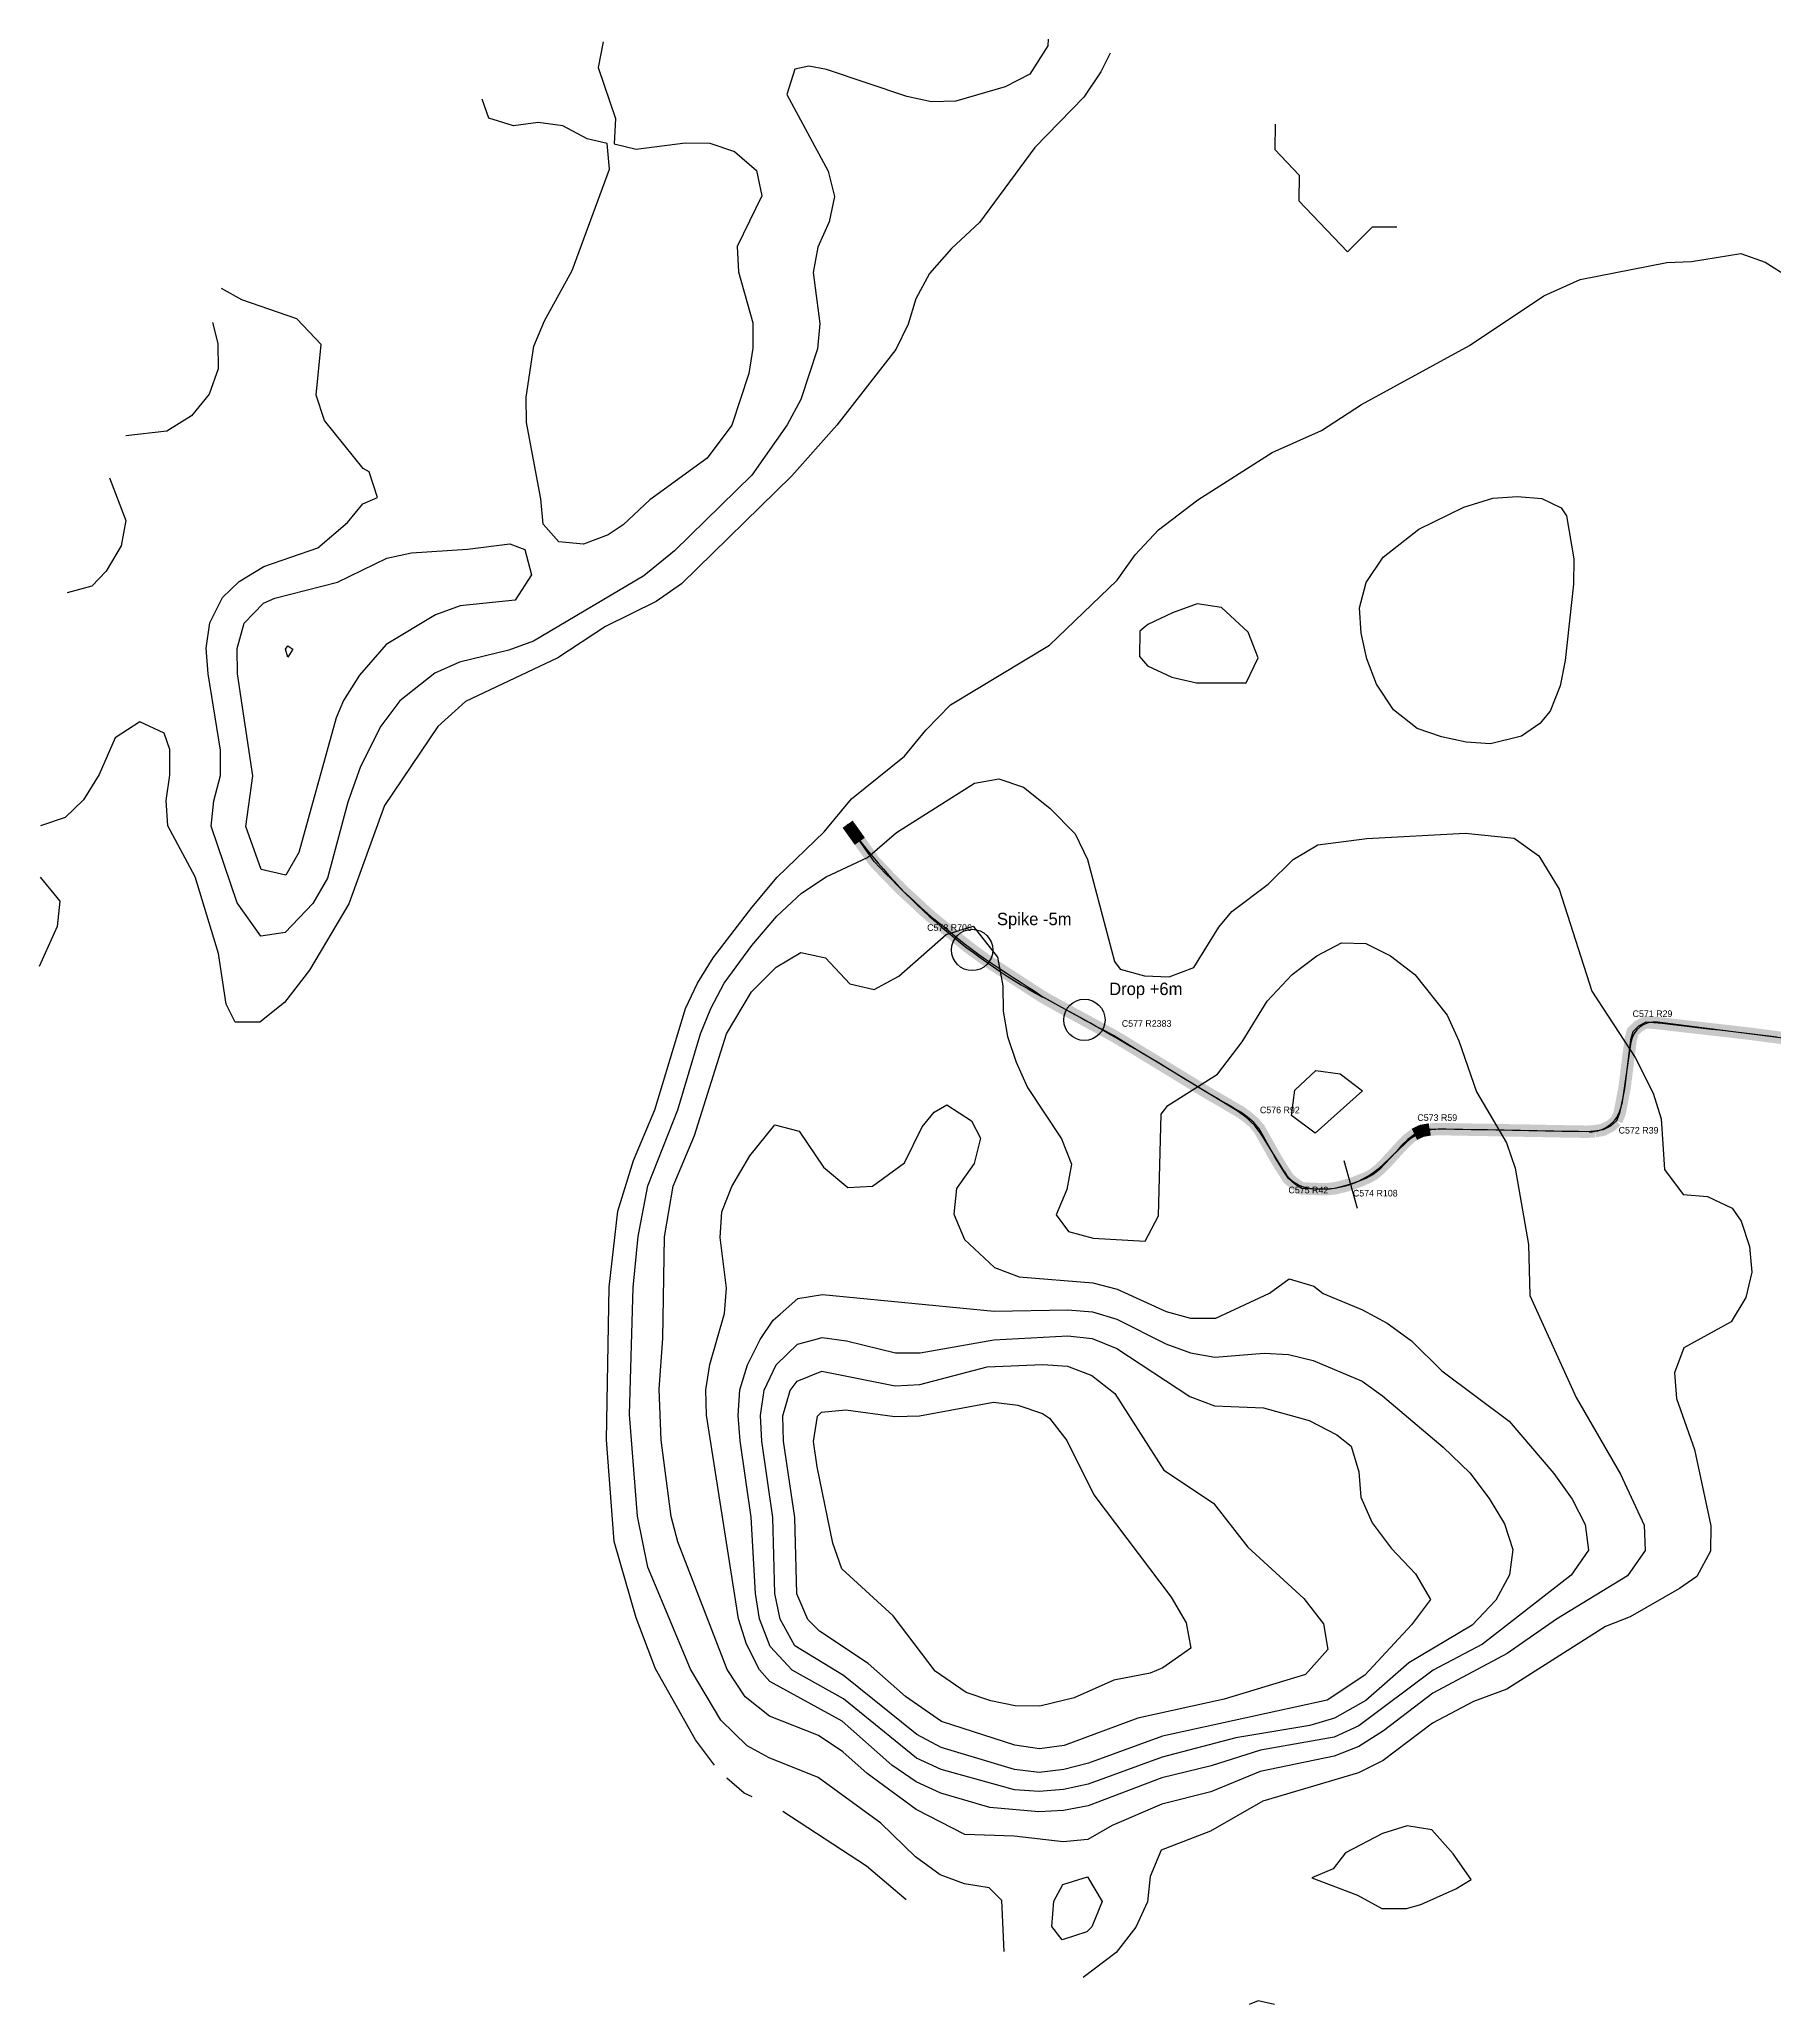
# Model space of a CAD drawing. Header units: metres. Extents: x 697254 to 930473, y 8023396 to 8227001.
# Drawn here: x 697254 to 699354, y 8224351 to 8226728 of the extents above; entities that cross this region are included whole.
import ezdxf

# ---------------------------------------------------------------- set-up
doc = ezdxf.new("R2010")
doc.units = ezdxf.units.M
for name, color, linetype in [('ALIGNMENT_FITTED', 4, 'Continuous'), ('CENTRELINE', 7, 'Continuous'), ('CHAINAGE', 7, 'Continuous'), ('CONTOUR_10M', 33, 'Continuous'), ('CONTOUR_INDEX_50M', 34, 'Continuous'), ('CURVE_LABELS', 4, 'Continuous'), ('GRADE_0-4', 3, 'Continuous'), ('GRADE_4-6', 2, 'Continuous'), ('GRADE_6-8', 30, 'Continuous'), ('PROFILE_FLAGS', 6, 'Continuous')]:
    doc.layers.add(name, color=color, linetype=linetype)

msp = doc.modelspace()

# ---------------------------------------------------------------- linework, layer by layer
at = {"layer": 'ALIGNMENT_FITTED'}
for p, q in [((698507.8, 8225548.3), (698468.3, 8225569.9)), ((699728.5, 8225473.3), (699212.5, 8225539.2)), ((699180.4, 8225515), (699169.3, 8225440.2)), ((698703.8, 8225432), (698605, 8225492.2)), ((698761, 8225358.3), (698734.4, 8225401.6)), ((699129.8, 8225406.8), (698949.9, 8225410)), ((698908, 8225393.6), (698880.5, 8225367.3))]:
    msp.add_line(p, q, dxfattribs=at)
for centre, radius, start, end in [((698806.8, 8226189.5), 706.1, -144.4401, -118.6456), ((697365.3, 8223456.8), 2383.1, 58.654, 61.3544), ((699208.8, 8225510.8), 28.7, 82.7219, 171.5297), ((698655.7, 8225353.1), 92.4, 31.6164, 58.654), ((699130.5, 8225446), 39.2, -91.0258, -8.4703), ((698948.8, 8225350.9), 59, 88.9742, 133.6744), ((698797.2, 8225380.5), 42.5, -148.3836, -97.6853), ((698806, 8225445.4), 107.9, -97.6853, -46.3256)]:
    msp.add_arc(centre, radius, start, end, dxfattribs=at)
at = {"layer": 'CENTRELINE'}
msp.add_polyline3d([(699357.1, 8225521.1, 386.4), (699347.2, 8225522.4, 386.4), (699337.3, 8225523.7, 386.5), (699327.4, 8225525, 386.8), (699317.4, 8225526.2, 387.1), (699307.5, 8225527.3, 387.5), (699297.6, 8225528.5, 387.5), (699287.6, 8225529.6, 387.3), (699277.7, 8225530.7, 387.2), (699267.8, 8225531.9, 387.3), (699257.8, 8225533, 387.5), (699247.9, 8225534.1, 387.7), (699238, 8225535.3, 387.8), (699228, 8225536.4, 387.8), (699218.1, 8225537.6, 387.7), (699208.1, 8225538.7, 387.7), (699198.3, 8225539.2, 387.7), (699189.5, 8225534.5, 388.1), (699182.5, 8225527.7, 388.9), (699180, 8225518.1, 389.7), (699178.8, 8225508.2, 390.4), (699177.5, 8225498.3, 391), (699176.3, 8225488.4, 391.6), (699175, 8225478.4, 391.8), (699173.8, 8225468.5, 391.9), (699172.4, 8225458.6, 392), (699170.5, 8225448.8, 392.2), (699168.6, 8225439, 392.4), (699166.7, 8225429.2, 392.6), (699162.8, 8225420, 393), (699155.5, 8225413.7, 393.5), (699146.7, 8225409.2, 394.3), (699136.8, 8225407.4, 394.9), (699126.9, 8225406.8, 395.5), (699116.9, 8225407, 395.8), (699106.9, 8225407.2, 396), (699096.9, 8225407.3, 396.2), (699086.9, 8225407.5, 396.6), (699076.9, 8225407.7, 397.2), (699066.9, 8225407.9, 397.7), (699056.9, 8225408.1, 398.4), (699046.9, 8225408.2, 399), (699036.9, 8225408.4, 399.7), (699026.9, 8225408.6, 400.2), (699016.9, 8225408.8, 400.6), (699006.9, 8225409, 401), (698996.9, 8225409.1, 401.2), (698986.9, 8225409.3, 401.3), (698976.9, 8225409.5, 401.5), (698966.9, 8225409.7, 401.9), (698956.9, 8225409.9, 402.4), (698946.9, 8225409.9, 402.8), (698936.9, 8225409.6, 403.8), (698927.1, 8225407.9, 404.8), (698918.3, 8225403.6, 405.4), (698910.4, 8225397.5, 405.1), (698903.3, 8225390.5, 404.7), (698896.6, 8225383.1, 404.9), (698889.8, 8225375.7, 405.5), (698883.1, 8225368.3, 406.7), (698876, 8225361.3, 408.4), (698868.3, 8225355, 410.2), (698859.5, 8225350.4, 412.2), (698850.2, 8225346.8, 412.4), (698840.8, 8225343.2, 411.8), (698831.2, 8225340.5, 411.1), (698821.5, 8225338.3, 410.1), (698811.6, 8225337.2, 408.7), (698801.6, 8225337.5, 407.4), (698791.6, 8225337.9, 407.2), (698781.7, 8225338.3, 407.8), (698773.4, 8225343.9, 408.5), (698765.8, 8225350.2, 408.8), (698760.4, 8225358.7, 408.9), (698755, 8225367.1, 408.9), (698749.9, 8225375.6, 409), (698745, 8225384.4, 409), (698740.1, 8225393.1, 408.8), (698735.2, 8225401.8, 408.7), (698730.3, 8225410.5, 408.6), (698723.9, 8225418, 408.4), (698716.3, 8225424.5, 408.1), (698708.3, 8225430.4, 407.6), (698699.6, 8225435.4, 406.5), (698691, 8225440.5, 405.2), (698682.4, 8225445.5, 403.5), (698673.7, 8225450.5, 401.4), (698665.1, 8225455.6, 399.3), (698656.5, 8225460.8, 397.6), (698648, 8225466, 396.8), (698639.4, 8225471.2, 397.1), (698630.9, 8225476.4, 397.3), (698622.4, 8225481.6, 397.4), (698613.8, 8225486.8, 397.7), (698605.3, 8225492, 397.9), (698596.8, 8225497.2, 398), (698588.2, 8225502.4, 397.6), (698579.7, 8225507.6, 396.4), (698571.1, 8225512.8, 395.3), (698562.6, 8225518, 395.2), (698554, 8225523.1, 395.1), (698545.2, 8225527.9, 395), (698536.4, 8225532.7, 394.9), (698527.6, 8225537.5, 394.8), (698518.9, 8225542.2, 394.7), (698510.1, 8225547, 394.6), (698501.3, 8225551.8, 394.5), (698492.5, 8225556.6, 394.3), (698483.7, 8225561.4, 394.2), (698475, 8225566.2, 394.1), (698466.4, 8225571.3, 395.2), (698458, 8225576.7, 396.5), (698449.6, 8225582.2, 397.8), (698441.2, 8225587.6, 398.7), (698432.8, 8225593.1, 399.3), (698424.4, 8225598.5, 399.9), (698416, 8225604, 400.5), (698407.6, 8225609.4, 400.6), (698399.3, 8225615, 400.8), (698391.2, 8225620.8, 400.9), (698383.1, 8225626.7, 401), (698375.2, 8225632.8, 401.2), (698367.5, 8225639.1, 401.3), (698359.7, 8225645.5, 401.4), (698352, 8225651.8, 400.8), (698344.2, 8225658.1, 399.4), (698336.5, 8225664.4, 398.1), (698328.9, 8225670.9, 396.9), (698321.5, 8225677.7, 395.5), (698314.2, 8225684.5, 394.2), (698306.8, 8225691.3, 393), (698299.5, 8225698, 392), (698292.4, 8225705.1, 391.3), (698285.4, 8225712.2, 390.9), (698278.4, 8225719.4, 390.7), (698271.5, 8225726.6, 390.3), (698264.6, 8225733.8, 390), (698258.8, 8225742, 389.9), (698252.9, 8225750.1, 390), (698247.1, 8225758.2, 389.9), (698241.3, 8225766.4, 389.7), (698235.5, 8225774.5, 388.3), (698232.4, 8225778.9, 386.6)], dxfattribs=at)
at = {"layer": 'CHAINAGE'}
msp.add_line((698832.8, 8225372.1), (698848.9, 8225314.3), dxfattribs=at)
at = {"layer": 'CONTOUR_10M'}
for points, elevation in [([(698550.1, 8226711.7), (698538.9, 8226689.1), (698518.2, 8226658.5), (698459.1, 8226597.6), (698391.8, 8226506.8), (698358.1, 8226475.5), (698331.5, 8226445), (698315.1, 8226414.4), (698305.8, 8226383.7), (698290.7, 8226353.1), (698219.4, 8226261.5), (698164.8, 8226200.5), (698031.2, 8226069.7), (698000.7, 8226048.3), (697939.5, 8226018.1), (697881.7, 8225980.1), (697769.8, 8225927.4), (697736.3, 8225896.9), (697672, 8225801.4), (697628.9, 8225682.7), (697581.1, 8225602.4), (697551, 8225563.3), (697521, 8225539.3), (697491.3, 8225539.4), (697480.2, 8225561), (697470.9, 8225622.6), (697442.7, 8225715.1), (697409.8, 8225776.9), (697407.7, 8225807.6), (697412.2, 8225838.3), (697412.1, 8225869.1), (697405.2, 8225888.9), (697375.6, 8225902.7), (697345.7, 8225883.2), (697326.6, 8225839.1), (697307.4, 8225808.5), (697285.4, 8225786.9), (697255.6, 8225777)], 380), ([(698475.2, 8226728.4), (698474.8, 8226720.4), (698452.9, 8226686.3), (698423, 8226671.1), (698363.4, 8226653.7), (698333.7, 8226652.9), (698304, 8226659.3), (698207, 8226692), (698185.4, 8226696.1), (698168.3, 8226692.4), (698158.9, 8226661.7), (698209, 8226569), (698216.3, 8226538.2), (698210.1, 8226507.6), (698196.3, 8226476.9), (698190.6, 8226446.2), (698198.9, 8226384.7), (698196.1, 8226354), (698175.7, 8226292.7), (698159.2, 8226262.1), (698116.3, 8226201), (698022.9, 8226109.6), (697985.7, 8226079.2), (697852.2, 8226000.5), (697822.3, 8225989.4), (697762.8, 8225975.1), (697732.9, 8225961.6), (697690.3, 8225928.1), (697667.3, 8225897.5), (697642.7, 8225848.6), (697627.4, 8225805.7), (697603, 8225713.7), (697585, 8225683.1), (697551.7, 8225647.8), (697522, 8225643.5), (697493.7, 8225683.9), (697462.2, 8225776.4), (697465.2, 8225807.1), (697473.4, 8225837.8), (697473.3, 8225868.5), (697458.4, 8225960.9), (697456, 8225991.7), (697460.6, 8226022.4), (697475.7, 8226053), (697496.1, 8226072.6), (697525.9, 8226090.6), (697591.2, 8226113.4), (697626.9, 8226143.8), (697645.5, 8226166.6), (697663.5, 8226174.3), (697653.3, 8226205.1), (697645.9, 8226209.2), (697599.2, 8226267.1), (697589.2, 8226297.9), (697595.2, 8226359.3), (697565.6, 8226390.3), (697499.1, 8226413.4), (697474.6, 8226427.1)], 390), ([(698749.7, 8226625.7), (698749.4, 8226595), (698778.8, 8226564), (698778.6, 8226533.2), (698837.5, 8226471.2), (698867.5, 8226501.7), (698897.2, 8226501.4)], 370), ([(698071.1, 8224640.5), (698048.4, 8224671.3), (698000, 8224757.1), (697976.4, 8224818.8), (697949.7, 8224911.3), (697940.6, 8225034.3), (697943.8, 8225218.7), (697954.4, 8225310.9), (697973.4, 8225372.2), (697999.2, 8225433.5), (698036.2, 8225556.1), (698050.7, 8225586.7), (698069.8, 8225617.3), (698116.4, 8225678.3), (698146.9, 8225714.8), (698204.1, 8225769.8), (698237, 8225809.5), (698301.4, 8225861.1), (698326.9, 8225892.8), (698356.9, 8225923.1), (698476.5, 8225995.3), (698558.6, 8226074), (698580.3, 8226104.6), (698608.7, 8226135.1), (698656.4, 8226171.1), (698746.1, 8226228.4), (698805.8, 8226255.3), (698854.4, 8226286.6), (698985.1, 8226357.9), (699074.8, 8226417.9), (699119, 8226437.9), (699223.9, 8226458.5), (699253.6, 8226459.6), (699313.2, 8226469.3), (699342.8, 8226458.9), (699372.4, 8226440.4)], 380), ([(697463.8, 8226385.8), (697470.2, 8226360.4), (697470.6, 8226329.7), (697459.7, 8226299), (697438.4, 8226273), (697408.5, 8226254.4), (697358.8, 8226248.6)], 390), ([(697338.9, 8226198), (697358.7, 8226146.2), (697353.2, 8226115.5), (697335.2, 8226085), (697317.6, 8226067), (697287.8, 8226058.9)], 390), ([(698978, 8226162.5), (699013.2, 8226173.4), (699042.9, 8226175.2), (699072.6, 8226172.9), (699095.9, 8226161.5), (699102.2, 8226152), (699111.3, 8226099.8), (699110.7, 8226069.1), (699100.6, 8225977), (699094.6, 8225946.3), (699082.6, 8225915.6), (699070.2, 8225900.9), (699048.1, 8225885.2), (699010.5, 8225876.2), (698980.8, 8225878.2), (698951.1, 8225884.4), (698921.5, 8225894.8), (698893.2, 8225917.3), (698872.6, 8225948.3), (698860.9, 8225979.1), (698853.7, 8226009.9), (698852, 8226040.7), (698859.9, 8226071.3), (698880.5, 8226101.9), (698923.7, 8226136), (698978, 8226162.5)], 390), ([(698655.3, 8226045.3), (698625.5, 8226034.7), (698595.6, 8226020.4), (698586, 8226012.3), (698585.6, 8225981.6), (698595.1, 8225970.6), (698624.8, 8225956.9), (698654.4, 8225950), (698714.9, 8225949.7), (698729.1, 8225980.3), (698717.1, 8226011.1), (698685, 8226041), (698655.3, 8226045.3)], 380), ([(697551.9, 8225990.8), (697554.8, 8225994.6), (697561.1, 8225990.7), (697554.7, 8225981), (697551.9, 8225990.8)], 410), ([(698422, 8224415.2), (698419.2, 8224476.7), (698403.5, 8224492), (698373.9, 8224496.9), (698344.2, 8224507.7), (698314.7, 8224529.8), (698272.7, 8224570.2), (698196.6, 8224625.5), (698137.4, 8224649.3), (698110.8, 8224663.9), (698078.9, 8224694.9), (698042.1, 8224756.7), (697990.6, 8224880.2), (697978, 8224941.8), (697968.5, 8225064.8), (697972.9, 8225218.5), (697978.7, 8225279.9), (697990.5, 8225341.3), (698026.9, 8225433.2), (698054.3, 8225525.2), (698067, 8225555.8), (698082.8, 8225586.4), (698116.4, 8225632), (698146.5, 8225667.5), (698176.5, 8225695.6), (698206.4, 8225715.1), (698256.5, 8225738.6), (698291.5, 8225769), (698385.8, 8225828.6), (698415.5, 8225833.8), (698445.2, 8225823.5), (698476.9, 8225798.1), (698507.6, 8225767.1), (698522.5, 8225736.2), (698555.2, 8225612.9), (698562.1, 8225603.4), (698591.8, 8225595.3), (698621.5, 8225594.1), (698651.3, 8225605.5), (698681.5, 8225654.4), (698697.5, 8225673.1), (698741.4, 8225706.3), (698771.4, 8225736), (698801.3, 8225754.1), (698860.8, 8225761.7), (698979.8, 8225768.2), (699039.2, 8225762), (699068.8, 8225740.6), (699093.4, 8225700.3), (699133.1, 8225577), (699185.5, 8225496.5), (699207.2, 8225453.4), (699217.1, 8225422.5), (699221.1, 8225361), (699243.5, 8225331), (699273.2, 8225328.3), (699302.8, 8225314.2), (699313.8, 8225298.7), (699323.9, 8225267.9), (699326.7, 8225237.1), (699319.5, 8225206.4), (699301.5, 8225176.7), (699244.3, 8225145.6), (699233.1, 8225115), (699235.7, 8225084.2), (699257.3, 8225022.5), (699276.9, 8224930.1), (699276.7, 8224899.4), (699260.3, 8224868.8), (699239.2, 8224854.1), (699179.4, 8224819.8), (699149.7, 8224808.3), (699030, 8224732.5), (698989.8, 8224717.5), (698940.4, 8224691.4), (698880.6, 8224646.3), (698850.7, 8224631.1), (698734.9, 8224596.8), (698671.7, 8224560.8), (698612, 8224537.8), (698598.6, 8224505.8), (698595.3, 8224475.1), (698581.3, 8224444.5), (698557.5, 8224414), (698517.6, 8224383.6)], 390), ([(697255, 8225714.8), (697278.9, 8225685.8), (697275.8, 8225655.1), (697254.1, 8225606.8)], 380), ([(698773.6, 8225457.3), (698798.9, 8225481.1), (698828.6, 8225477), (698855.5, 8225456.5), (698798.2, 8225404.9), (698769.5, 8225426.6), (698773.6, 8225457.3)], 410), ([(698337, 8225430.4), (698352.6, 8225439.2), (698382.1, 8225420.2), (698393.1, 8225399.2), (698385.5, 8225368.5), (698364.1, 8225338), (698361.1, 8225307.2), (698373.9, 8225276.4), (698410.3, 8225242.6), (698439.9, 8225231.1), (698529, 8225224), (698558.7, 8225216.5), (698617.9, 8225189.2), (698647.5, 8225181.1), (698677.9, 8225181.4), (698742.8, 8225211.6), (698766.9, 8225228.8), (698796.5, 8225220.2), (698807.8, 8225211), (698855.7, 8225191.2), (698885.3, 8225175.1), (698914.9, 8225153.7), (698951.6, 8225117.5), (699032.9, 8225056.8), (699086.9, 8224993.3), (699109.3, 8224962.4), (699125.1, 8224931.5), (699129.2, 8224900.7), (699107.9, 8224870.2), (699000.7, 8224786.9), (698941, 8224755.6), (698851.1, 8224688), (698821.4, 8224674.5), (698732, 8224658.5), (698672.4, 8224639.6), (698612.8, 8224625.1), (698523.3, 8224591.5), (698493.6, 8224585.7), (698463.8, 8224584.2), (698404.4, 8224589.5), (698345.1, 8224606.8), (698315.5, 8224620.5), (698286, 8224640.4), (698225.9, 8224693.6), (698138.2, 8224741.9), (698125.6, 8224756), (698109.9, 8224786.9), (698100.1, 8224817.7), (698061.7, 8225064), (698060.9, 8225094.7), (698065.5, 8225125.4), (698083.5, 8225186.8), (698085.7, 8225217.5), (698078.1, 8225279), (698080.2, 8225309.8), (698092.1, 8225340.4), (698114.2, 8225377.7), (698144.2, 8225415.3), (698173.9, 8225407.6), (698203.2, 8225364.1), (698232.7, 8225339.5), (698262.5, 8225340.9), (698301.2, 8225369.3), (698322.6, 8225412.9), (698337, 8225430.4)], 410), ([(698150.9, 8225186.2), (698172.1, 8225205), (698201.9, 8225209.9), (698409.8, 8225189.6), (698499, 8225191.2), (698528.7, 8225189), (698558.3, 8225179.9), (698617.5, 8225150.3), (698647.2, 8225139.2), (698676.8, 8225134.3), (698736.3, 8225138.9), (698766.1, 8225137.5), (698795.7, 8225130), (698855, 8225105), (698879.7, 8225087.4), (698953.2, 8225025.3), (698985.3, 8224994.2), (699008.9, 8224963.3), (699027.3, 8224932.4), (699037.5, 8224901.5), (699033.4, 8224870.8), (699016.7, 8224840.2), (698988.4, 8224809.7), (698911.4, 8224764.3), (698859.6, 8224718.7), (698821.6, 8224697.2), (698791.8, 8224688.6), (698702.4, 8224673.4), (698613.1, 8224650.4), (698523.6, 8224617.4), (698493.8, 8224611), (698464, 8224608.5), (698434.3, 8224610.6), (698345.4, 8224635.2), (698315.8, 8224648.8), (698227.2, 8224720.8), (698165.2, 8224755.6), (698138.6, 8224783.9), (698125.8, 8224817.5), (698121, 8224848.3), (698115.8, 8224940.5), (698102.2, 8225032.9), (698100, 8225063.6), (698101.8, 8225094.4), (698111.1, 8225125), (698126.6, 8225155.6), (698142.1, 8225178.8), (698150.9, 8225186.2)], 420), ([(698191.6, 8225155), (698201.4, 8225157.8), (698231.1, 8225154), (698290.4, 8225139.4), (698320.1, 8225139.3), (698409.5, 8225154.9), (698498.7, 8225160), (698528.4, 8225156.8), (698558, 8225144.5), (698646.7, 8225086.7), (698676.3, 8225075.1), (698735.8, 8225072.8), (698791.1, 8225057.5), (698824.6, 8225040), (698841.8, 8225026.3), (698851.2, 8224995.4), (698853.5, 8224964.7), (698867.4, 8224933.8), (698890.4, 8224902.9), (698919.5, 8224871.8), (698937.8, 8224840.9), (698914.9, 8224810.4), (698858.3, 8224749.4), (698812.9, 8224719.1), (698613.3, 8224675.5), (698523.8, 8224643), (698494, 8224635.3), (698464.2, 8224631.7), (698434.5, 8224635.2), (698345.6, 8224662), (698316, 8224677.7), (698227.5, 8224748.9), (698168.3, 8224784.9), (698150.6, 8224817.2), (698144.2, 8224848), (698141.8, 8224940.3), (698128.4, 8225032.6), (698127.1, 8225063.4), (698131.2, 8225094.1), (698145.8, 8225124.7), (698171.6, 8225149.8), (698191.6, 8225155)], 430), ([(698401.2, 8225122.4), (698468.7, 8225125.2), (698498.4, 8225123.4), (698528, 8225112), (698555.7, 8225090.3), (698615.2, 8224997.5), (698675.3, 8224957.6), (698716.7, 8224904.4), (698784.5, 8224842.3), (698808.4, 8224811.4), (698813.5, 8224780.6), (698786.4, 8224750.1), (698688.1, 8224720.2), (698583.7, 8224697.3), (698494.3, 8224664.3), (698464.5, 8224660.2), (698434.8, 8224664.6), (698345.9, 8224693.2), (698302.3, 8224723.7), (698257.3, 8224763.6), (698198.2, 8224802.7), (698184.2, 8224816.9), (698170.8, 8224847.8), (698168.3, 8224940.1), (698154.6, 8225032.4), (698154, 8225063.2), (698163, 8225093.8), (698171.2, 8225104.9), (698201, 8225117), (698290.1, 8225099.6), (698319.8, 8225101.2), (698401.2, 8225122.4)], 440), ([(698117, 8224602.4), (698107.3, 8224606.8), (698086.1, 8224624.7)], 380), ([(698303.2, 8224477.7), (698255.1, 8224518.2), (698154, 8224584.3)], 380), ([(698909.6, 8224567.1), (698879.8, 8224557.7), (698835.1, 8224534.4), (698819.9, 8224515.3), (698794.2, 8224504.1), (698849.4, 8224483.3), (698879, 8224467.2), (698908.7, 8224467.3), (698926.3, 8224472.1), (698968.4, 8224490.8), (698987.1, 8224502.3), (698965.4, 8224533.3), (698939.3, 8224562.2), (698909.6, 8224567.1)], 380), ([(698749.1, 8224350.8), (698729.3, 8224355.5), (698718.2, 8224351)], 380)]:
    msp.add_lwpolyline(points, dxfattribs=dict(at, elevation=elevation))
at = {"layer": 'CONTOUR_INDEX_50M'}
for points, elevation in [([(697936.7, 8226725.2), (697930.5, 8226694.5), (697951.6, 8226632.8), (697949.9, 8226602.1), (697976.4, 8226595.6), (698035.9, 8226603.2), (698065.7, 8226602.8), (698095.3, 8226592.7), (698122.1, 8226569.8), (698128.7, 8226539), (698098.8, 8226477.8), (698100.5, 8226447), (698117.7, 8226385.4), (698117.6, 8226354.7), (698113, 8226324), (698092.3, 8226261.6), (698062.3, 8226221.6), (697992.8, 8226171.3), (697960.7, 8226140.9), (697942.5, 8226129.1), (697912.7, 8226117.7), (697883, 8226120.5), (697863.7, 8226141.7), (697860.9, 8226172.5), (697843.7, 8226264.9), (697843.2, 8226295.6), (697852.7, 8226357), (697865.4, 8226387.7), (697899.1, 8226448.8), (697944.3, 8226571.4), (697941.5, 8226602.2), (697917, 8226608), (697887.5, 8226623.9), (697857.8, 8226627.9), (697828, 8226623.6), (697798.3, 8226633), (697790, 8226656.1)], 400), ([(697772.5, 8226111.8), (697823.5, 8226118.2), (697841.7, 8226111.2), (697849.9, 8226080.4), (697829.9, 8226049.8), (697763.4, 8226043.1), (697733.5, 8226032.3), (697673.8, 8225996.4), (697641.7, 8225959.3), (697622.4, 8225928.7), (697613.5, 8225907.6), (697568.1, 8225744.7), (697552.3, 8225717.3), (697522.7, 8225724), (697503.9, 8225776), (697512.5, 8225837.4), (697494.1, 8225960.6), (697493.5, 8225991.3), (697501.9, 8226022), (697525.5, 8226046.2), (697539, 8226052.4), (697615, 8226071.7), (697674.7, 8226100.8), (697704.5, 8226107), (697772.5, 8226111.8)], 400), ([(698351.8, 8225645.5), (698384.2, 8225655.6), (698413.6, 8225618.2), (698420.2, 8225583.4), (698420.7, 8225552.7), (698425.9, 8225521.9), (698436.4, 8225491), (698450, 8225460.2), (698491.3, 8225398.3), (698503.3, 8225367.5), (698497.8, 8225336.8), (698484.9, 8225306.1), (698499.8, 8225286), (698529.5, 8225278), (698592.4, 8225274.4), (698608.5, 8225305), (698612, 8225428), (698620.1, 8225438.6), (698679.9, 8225476.4), (698710, 8225515.4), (698740.2, 8225564.9), (698770.2, 8225597.2), (698800.1, 8225619.5), (698830, 8225635.2), (698859.7, 8225634.7), (698889.3, 8225619.7), (698918.8, 8225596.9), (698957.8, 8225547.8), (698972, 8225517), (698993.3, 8225455.3), (699029.8, 8225393.5), (699040.3, 8225362.6), (699056.3, 8225270.3), (699058, 8225208.8), (699113.9, 8225085.3), (699167.7, 8224992.6), (699196.4, 8224930.8), (699197.7, 8224900.1), (699176.3, 8224869.5), (699090.2, 8224817.2), (699030.4, 8224775.6), (698940.8, 8224727.8), (698880.9, 8224682.1), (698851, 8224663.1), (698821.2, 8224651.5), (698731.8, 8224632.9), (698672.1, 8224608.2), (698612.5, 8224593.5), (698552.4, 8224567.7), (698523, 8224550.7), (698493.2, 8224547.8), (698433.8, 8224554.7), (698374.4, 8224556.6), (698315.2, 8224586.8), (698256.1, 8224630.3), (698226.6, 8224656.6), (698197.1, 8224676.5), (698137.8, 8224699.8), (698108.3, 8224723), (698086.5, 8224756.3), (698026.7, 8224910.6), (698018.9, 8224941.4), (698006.6, 8225033.7), (698004.3, 8225095.2), (698008.9, 8225156.7), (698010.6, 8225279.6), (698021.3, 8225341), (698047.2, 8225402.3), (698085.8, 8225525.1), (698115.9, 8225575.9), (698145.9, 8225606.1), (698175.8, 8225623.6), (698205.5, 8225617.3), (698234.9, 8225585.7), (698264.6, 8225578.9), (698294.5, 8225595), (698351.8, 8225645.5)], 400), ([(698196, 8225062.8), (698200.6, 8225067.6), (698230.3, 8225070.3), (698289.7, 8225062.5), (698319.5, 8225063.1), (698408.8, 8225079.7), (698438.5, 8225076.1), (698468.1, 8225065.8), (698476.6, 8225060.3), (698497.6, 8225033.1), (698530.2, 8224967.6), (698624, 8224843.8), (698642, 8224812.9), (698647.9, 8224782.1), (698614, 8224758.3), (698598.4, 8224751.8), (698554.4, 8224743.3), (698506.6, 8224721.8), (698465, 8224711.9), (698435.2, 8224712.3), (698405.6, 8224718.2), (698375.9, 8224728.4), (698338.4, 8224754.1), (698287.6, 8224821.1), (698225.3, 8224878.1), (698214.6, 8224908.9), (698195.7, 8225001.3), (698190.9, 8225032.1), (698196, 8225062.8)], 450), ([(698482, 8224476.1), (698492.8, 8224496.1), (698522.6, 8224505.6), (698540.3, 8224475.6), (698527.8, 8224445), (698522, 8224438.9), (698492.2, 8224429.3), (698479.6, 8224445.4), (698482, 8224476.1)], 400)]:
    msp.add_lwpolyline(points, dxfattribs=dict(at, elevation=elevation))
at = {"layer": 'GRADE_0-4', "const_width": 15}
for points in [[(698588.2, 8225502.4), (698579.7, 8225507.6), (698571.1, 8225512.8), (698562.6, 8225518), (698554, 8225523.1), (698545.2, 8225527.9), (698536.4, 8225532.7), (698527.6, 8225537.5), (698518.9, 8225542.2), (698510.1, 8225547), (698501.3, 8225551.8), (698492.5, 8225556.6), (698483.7, 8225561.4), (698475, 8225566.2), (698466.4, 8225571.3), (698458, 8225576.7), (698449.6, 8225582.2), (698441.2, 8225587.6), (698432.8, 8225593.1), (698424.4, 8225598.5), (698416, 8225604), (698407.6, 8225609.4), (698399.3, 8225615), (698391.2, 8225620.8), (698383.1, 8225626.7), (698375.2, 8225632.8), (698367.5, 8225639.1), (698359.7, 8225645.5), (698352, 8225651.8)], [(699367, 8225519.8), (699357.1, 8225521.1), (699347.2, 8225522.4), (699337.3, 8225523.7), (699327.4, 8225525), (699317.4, 8225526.2), (699307.5, 8225527.3), (699297.6, 8225528.5), (699287.6, 8225529.6), (699277.7, 8225530.7), (699267.8, 8225531.9), (699257.8, 8225533), (699247.9, 8225534.1), (699238, 8225535.3), (699228, 8225536.4), (699218.1, 8225537.6), (699208.1, 8225538.7), (699198.3, 8225539.2), (699189.5, 8225534.5), (699182.5, 8225527.7), (699180, 8225518.1), (699178.8, 8225508.2), (699177.5, 8225498.3), (699176.3, 8225488.4), (699175, 8225478.4), (699173.8, 8225468.5)], [(699162.8, 8225420), (699155.5, 8225413.7), (699146.7, 8225409.2), (699136.8, 8225407.4)], [(698896.6, 8225383.1), (698889.8, 8225375.7), (698883.1, 8225368.3), (698876, 8225361.3), (698868.3, 8225355), (698859.5, 8225350.4), (698850.2, 8225346.8), (698840.8, 8225343.2), (698831.2, 8225340.5), (698821.5, 8225338.3), (698811.6, 8225337.2), (698801.6, 8225337.5), (698791.6, 8225337.9), (698781.7, 8225338.3), (698773.4, 8225343.9), (698765.8, 8225350.2), (698760.4, 8225358.7), (698755, 8225367.1), (698749.9, 8225375.6), (698745, 8225384.4)]]:
    msp.add_lwpolyline(points, dxfattribs=at)
at = {"layer": 'GRADE_4-6', "const_width": 15}
for points in [[(698247.1, 8225758.2), (698241.3, 8225766.4), (698235.5, 8225774.5), (698232.4, 8225778.9)], [(698352, 8225651.8), (698344.2, 8225658.1), (698336.5, 8225664.4), (698328.9, 8225670.9), (698321.5, 8225677.7), (698314.2, 8225684.5), (698306.8, 8225691.3), (698299.5, 8225698)], [(698613.8, 8225486.8), (698605.3, 8225492), (698596.8, 8225497.2), (698588.2, 8225502.4)], [(699173.8, 8225468.5), (699172.4, 8225458.6), (699170.5, 8225448.8), (699168.6, 8225439), (699166.7, 8225429.2), (699162.8, 8225420)], [(698745, 8225384.4), (698740.1, 8225393.1), (698735.2, 8225401.8), (698730.3, 8225410.5), (698723.9, 8225418), (698716.3, 8225424.5), (698708.3, 8225430.4), (698699.6, 8225435.4), (698691, 8225440.5), (698682.4, 8225445.5), (698673.7, 8225450.5), (698665.1, 8225455.6)], [(698918.3, 8225403.6), (698910.4, 8225397.5), (698903.3, 8225390.5), (698896.6, 8225383.1)], [(699136.8, 8225407.4), (699126.9, 8225406.8), (699116.9, 8225407), (699106.9, 8225407.2), (699096.9, 8225407.3), (699086.9, 8225407.5), (699076.9, 8225407.7), (699066.9, 8225407.9), (699056.9, 8225408.1), (699046.9, 8225408.2), (699036.9, 8225408.4), (699026.9, 8225408.6), (699016.9, 8225408.8), (699006.9, 8225409), (698996.9, 8225409.1), (698986.9, 8225409.3), (698976.9, 8225409.5), (698966.9, 8225409.7), (698956.9, 8225409.9), (698946.9, 8225409.9), (698936.9, 8225409.6)]]:
    msp.add_lwpolyline(points, dxfattribs=at)
at = {"layer": 'GRADE_6-8', "const_width": 15}
for points in [[(698299.5, 8225698), (698292.4, 8225705.1), (698285.4, 8225712.2), (698278.4, 8225719.4), (698271.5, 8225726.6), (698264.6, 8225733.8), (698258.8, 8225742), (698252.9, 8225750.1), (698247.1, 8225758.2)], [(698665.1, 8225455.6), (698656.5, 8225460.8), (698648, 8225466), (698639.4, 8225471.2), (698630.9, 8225476.4), (698622.4, 8225481.6), (698613.8, 8225486.8)], [(698936.9, 8225409.6), (698927.1, 8225407.9), (698918.3, 8225403.6)]]:
    msp.add_lwpolyline(points, dxfattribs=at)
at = {"layer": 'PROFILE_FLAGS'}
for centre in [(698383.1, 8225626.7), (698518.9, 8225542.2)]:
    msp.add_circle(centre, 25, dxfattribs=at)

# ---------------------------------------------------------------- texts
at = {"layer": 'CURVE_LABELS'}
for s, p in [('C578 R706', (698328.6, 8225649.8)), ('C577 R2383', (698564.2, 8225533.8)), ('C571 R29', (699182.4, 8225545.6)), ('C576 R92', (698731.4, 8225429.2)), ('C573 R59', (698921.9, 8225419.9)), ('C572 R39', (699165.5, 8225404.6)), ('C575 R42', (698765.9, 8225332.3)), ('C574 R108', (698843.9, 8225328.5))]:
    msp.add_text(s, height=8, dxfattribs=at).set_placement(p)
at = {"layer": 'PROFILE_FLAGS'}
for s, p in [('Spike -5m', (698413.1, 8225656.7)), ('Drop +6m', (698548.9, 8225572.2))]:
    msp.add_text(s, height=15, dxfattribs=at).set_placement(p)

doc.saveas('drawing.dxf')
